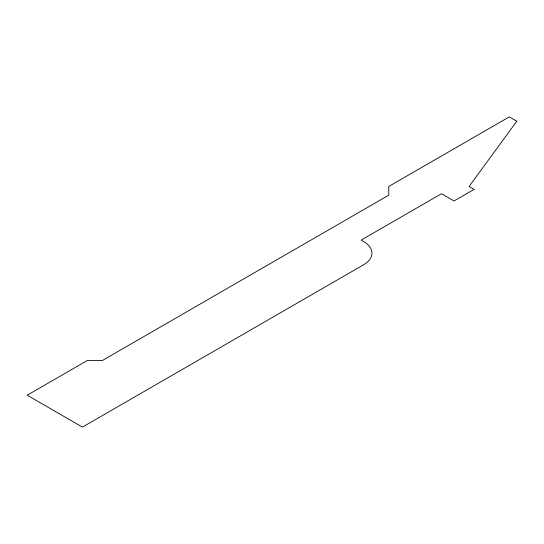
<?xml version="1.0" encoding="UTF-8"?>
<svg xmlns="http://www.w3.org/2000/svg" width="544" height="544" viewBox="0 0 544 544"><rect width="100%" height="100%" fill="white"/><g stroke="black" fill="none" stroke-linecap="round" stroke-linejoin="round"><path stroke-width="0.82" d="M516.8 121.244L469.098 186.476L474.116 189.373L454.029 200.974L441.476 193.725L361.134 240.108L363.644 241.556A28.404 16.402 0 0 1 363.644 264.751L82.436 427.108L27.2 395.216L87.462 360.427L102.524 360.427L388.749 195.174L388.749 186.476L509.266 116.892L516.8 121.244"/></g></svg>
